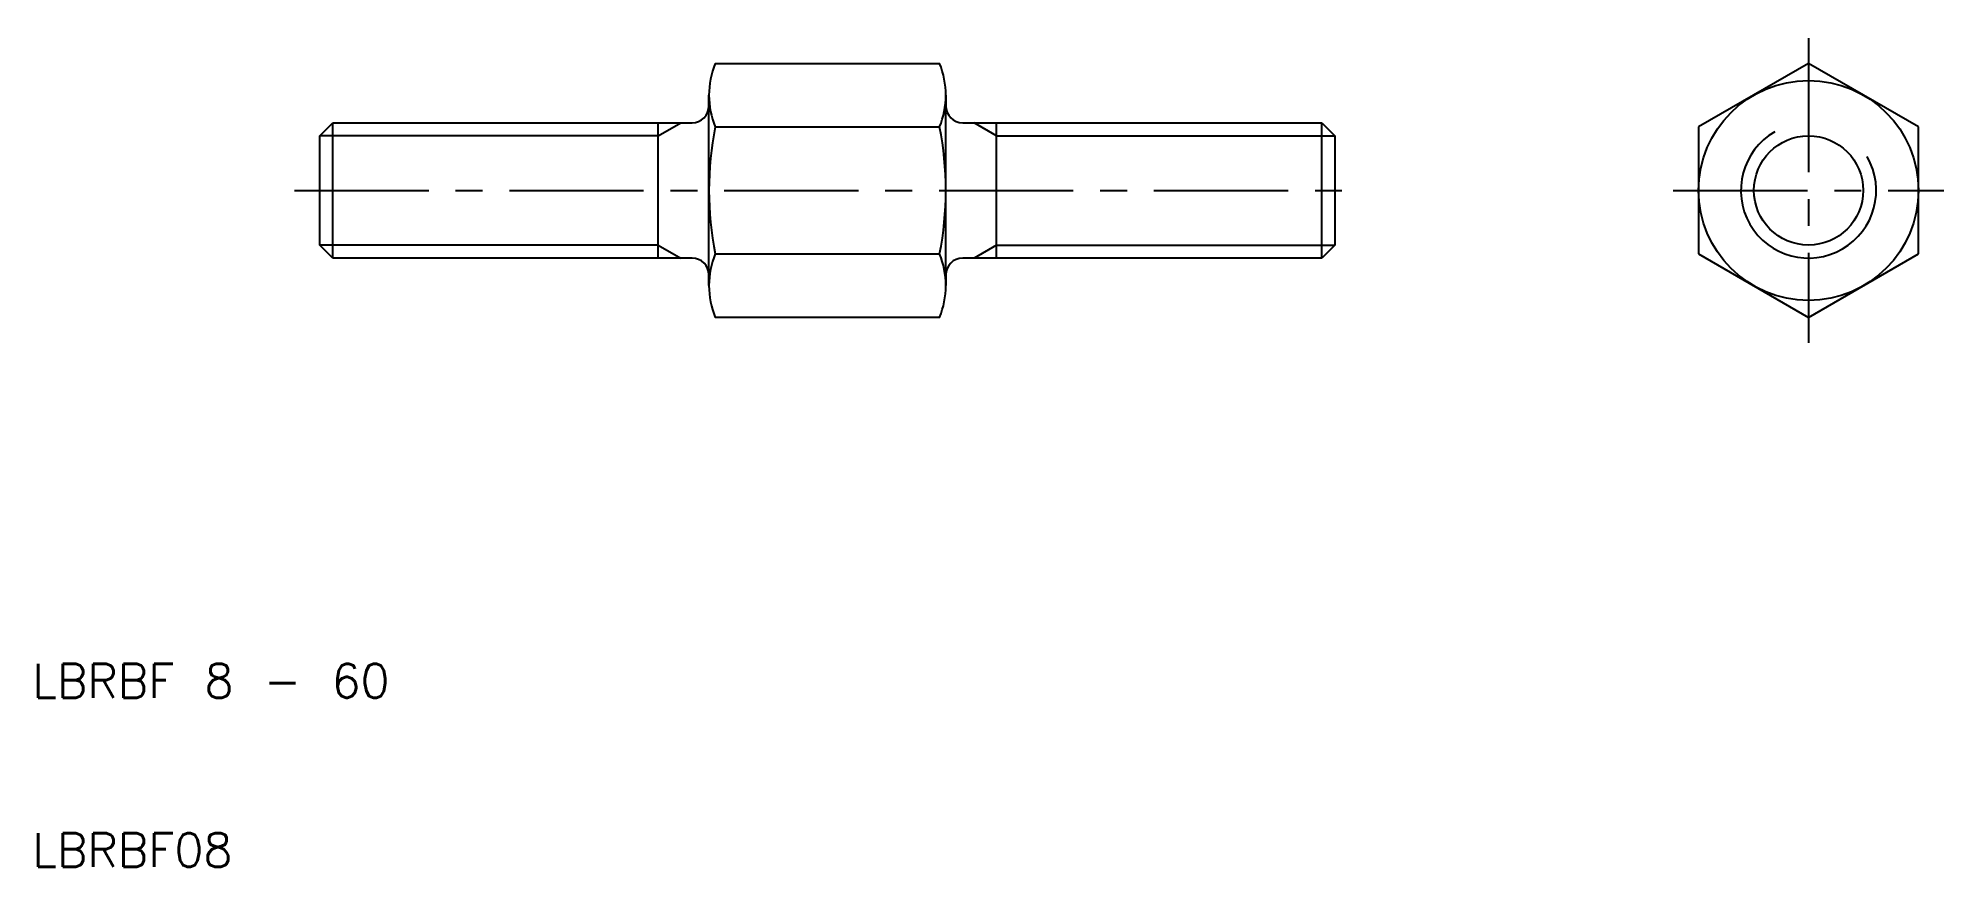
# Model space of a CAD drawing. Extents: x 10 to 123, y 10 to 59.
import ezdxf

# ---------------------------------------------------------------- set-up
doc = ezdxf.new("R2010")
doc.units = 0
doc.header["$LTSCALE"] = 0.25
doc.linetypes.add('CENTER', pattern=[50.8, 31.75, -6.35, 6.35, -6.35])
doc.layers.get('0').update_dxf_attribs({"linetype": 'CONTINUOUS'})
doc.layers.add('CENTER', color=1, linetype='CENTER')
doc.styles.get("Standard").update_dxf_attribs({"font": 'txt.shx', "bigfont": 'extfont.shx'})

msp = doc.modelspace()

# ---------------------------------------------------------------- linework, layer by layer
for p, q in [((50.36, 57.51), (63.64, 57.51)), ((115, 57.51), (108.5, 53.75)), ((121.5, 53.75), (115, 57.51)), ((50, 55), (50, 55.63)), ((64, 55.63), (64, 55)), ((50, 45), (50, 55)), ((64, 45), (64, 55)), ((27, 53.23), (27.77, 54)), ((27, 46.77), (27, 53.23)), ((27.77, 54), (47, 54)), ((27.77, 46), (27.77, 54)), ((47, 46), (47, 54)), ((47, 54), (48.33, 54)), ((48.33, 54), (49, 54)), ((50.36, 53.75), (63.64, 53.75)), ((65, 54), (65.67, 54)), ((65.67, 54), (86.23, 54)), ((67, 46), (67, 54)), ((86.23, 54), (87, 53.23)), ((86.23, 46), (86.23, 54)), ((87, 53.23), (87, 46.77)), ((108.5, 53.75), (108.5, 46.25)), ((121.5, 46.25), (121.5, 53.75)), ((27.77, 46), (27, 46.77)), ((50.36, 46.25), (63.64, 46.25)), ((87, 46.77), (86.23, 46)), ((108.5, 46.25), (115, 42.49)), ((115, 42.49), (121.5, 46.25)), ((49, 46), (27.77, 46)), ((86.23, 46), (65, 46)), ((50, 44.37), (50, 45)), ((64, 45), (64, 44.37)), ((63.64, 42.49), (50.36, 42.49))]:
    msp.add_line(p, q)
at = {"color": 3}
for p, q in [((47, 53.23), (27, 53.23)), ((47, 53.23), (48.33, 54)), ((67, 53.23), (65.67, 54)), ((67, 53.23), (87, 53.23)), ((47, 46.77), (27, 46.77)), ((47, 46.77), (48.33, 46)), ((67, 46.77), (65.67, 46)), ((67, 46.77), (87, 46.77))]:
    msp.add_line(p, q, dxfattribs=at)
for radius in [6.5, 3.23]:
    msp.add_circle((115, 50), radius)
for centre, radius, start, end in [((55.01, 55.63), 5.01, 158.0126, 180), ((58.99, 55.63), 5.01, 0, 21.9874), ((55.01, 55.63), 5.01, 180, 201.9874), ((58.99, 55.63), 5.01, 338.0126, 0), ((49, 55), 1, 270, 0), ((65, 55), 1, 180, 270), ((69.5, 50), 19.5, 168.9042, 191.0958), ((44.5, 50), 19.5, 348.9042, 11.0958), ((55.01, 44.37), 5.01, 158.0126, 180), ((58.99, 44.37), 5.01, 0, 21.9874), ((49, 45), 1, 0, 90), ((65, 45), 1, 90, 180), ((55.01, 44.37), 5.01, 180, 201.9874), ((58.99, 44.37), 5.01, 338.0126, 0)]:
    msp.add_arc(centre, radius, start, end)
msp.add_arc((115, 50), 4, 120, 30, dxfattribs=at)
at = {"layer": 'CENTER', "color": 1, "linetype": 'CENTER'}
for p, q in [((115, 59.01), (115, 40.99)), ((25.5, 50), (88.5, 50)), ((107, 50), (123, 50))]:
    msp.add_line(p, q, dxfattribs=at)

# ---------------------------------------------------------------- texts
for s, p in [('LBRBF 8 - 60', (10, 20)), ('LBRBF08', (10, 10))]:
    msp.add_text(s, height=2).set_placement(p)

doc.saveas('drawing.dxf')
